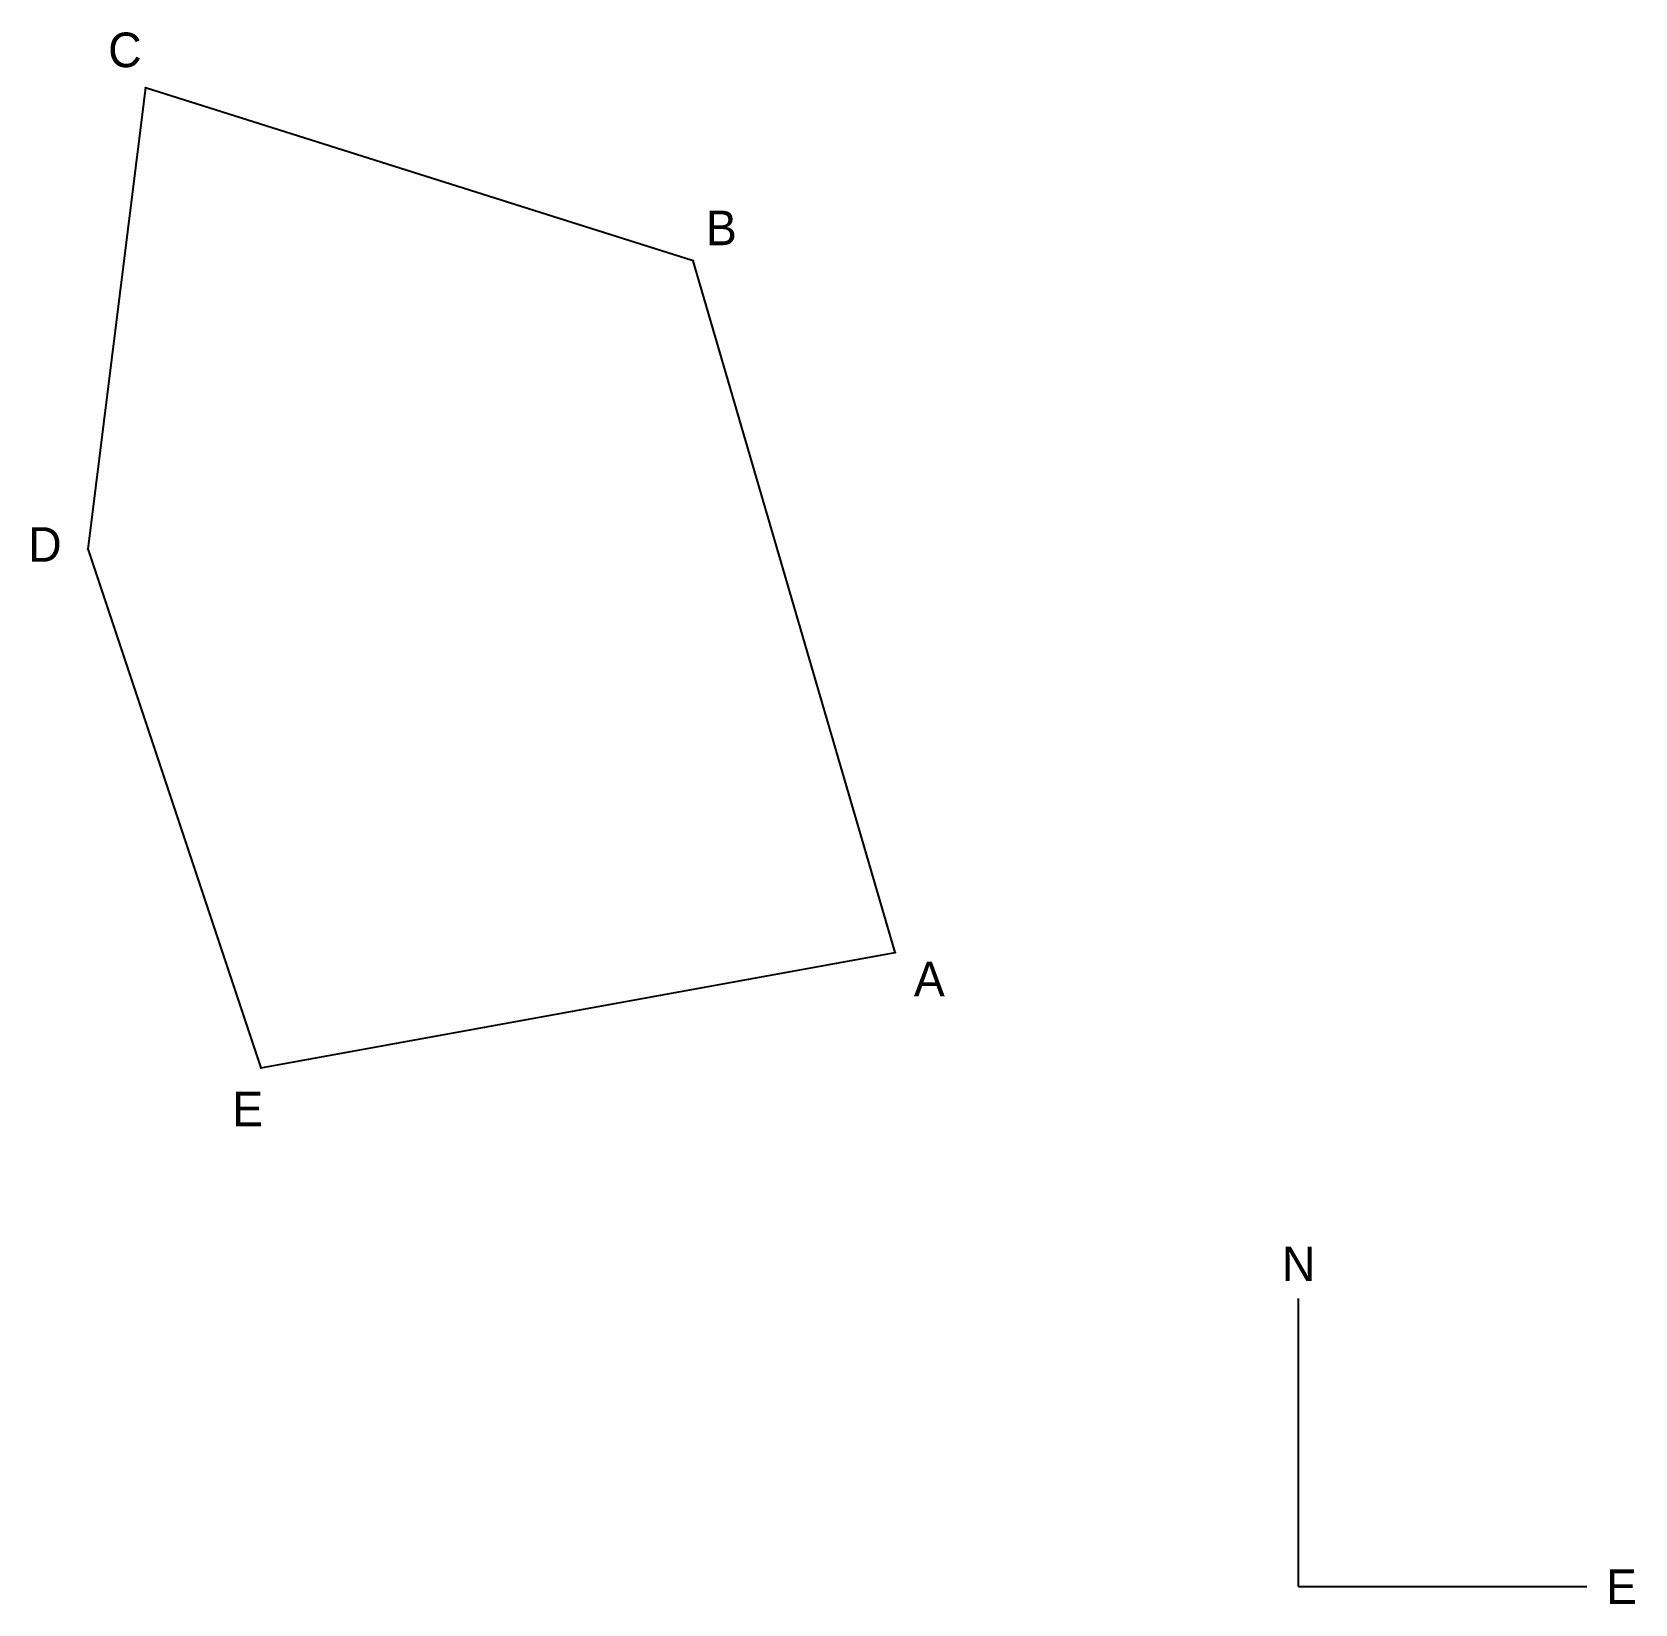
# Model space of a CAD drawing. Header units: metres. Extents: x -43.9 to 11.7, y -0.6 to 53.9.
import ezdxf
from ezdxf.enums import TextEntityAlignment as Align

# ---------------------------------------------------------------- set-up
doc = ezdxf.new("R2010")
doc.units = ezdxf.units.M
for name, color, linetype in [('EJES', 8, 'Continuous'), ('ETIQUETAS', 3, 'Continuous'), ('PARCELA', 7, 'Continuous'), ('VERTICES', 1, 'Continuous')]:
    doc.layers.add(name, color=color, linetype=linetype)

msp = doc.modelspace()

# ---------------------------------------------------------------- linework, layer by layer
at = {"layer": 'EJES'}
for q in [(0, 10), (10, 0)]:
    msp.add_line((0, 0), q, dxfattribs=at)
at = {"layer": 'PARCELA'}
msp.add_lwpolyline([(-14, 22), (-21, 46), (-40, 52), (-42, 36), (-36, 18)], close=True, dxfattribs=at)
at = {"layer": 'VERTICES'}
for p in [(-40, 52), (-21, 46), (-42, 36), (-14, 22), (-36, 18)]:
    msp.add_point(p, dxfattribs=at)

# ---------------------------------------------------------------- texts
at = {"layer": 'EJES'}
for s, p in [('N', (0, 11.2)), ('E', (11.2, 0))]:
    msp.add_text(s, height=1.2, dxfattribs=at).set_placement(p, align=Align.MIDDLE_CENTER)
at = {"layer": 'ETIQUETAS'}
for s, p in [('C', (-40.719, 53.316)), ('B', (-20.024, 47.139)), ('D', (-43.492, 36.157)), ('A', (-12.812, 21.084)), ('E', (-36.459, 16.572))]:
    msp.add_text(s, height=1.2, dxfattribs=at).set_placement(p, align=Align.MIDDLE_CENTER)

doc.saveas('drawing.dxf')
